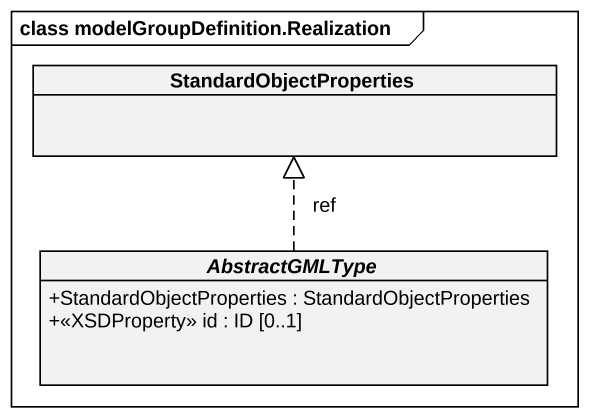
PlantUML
@startuml
mainframe class modelGroupDefinition.Realization
hide circle
hide empty members
skinparam classAttributeIconSize 0
class StandardObjectProperties
abstract class AbstractGMLType {
  +StandardObjectProperties : StandardObjectProperties
  +<<XSDProperty>> id : ID [0..1]
}
AbstractGMLType .up.|> StandardObjectProperties : ref
@enduml
